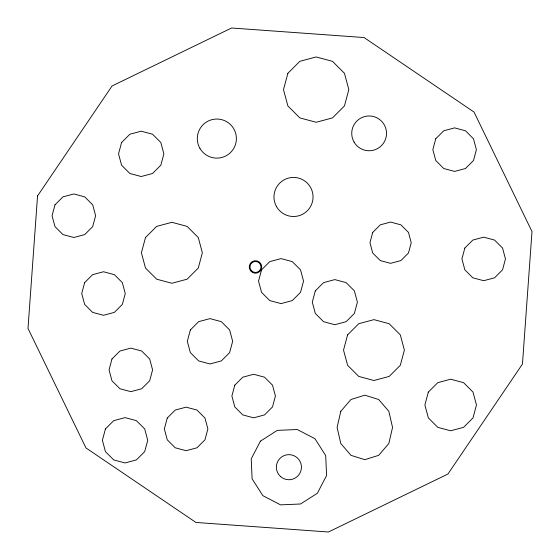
<?xml version="1.0" encoding="UTF-8"?>
<svg xmlns="http://www.w3.org/2000/svg" width="560" height="560" viewBox="0 0 560 560"><rect width="100%" height="100%" fill="white"/><g stroke="black" fill="none" stroke-linecap="round" stroke-linejoin="round"><path stroke-width="0.84" d="M37.548 195.937L28 328.426L85.974 447.937L195.937 522.452L328.426 532L447.937 474.026L522.452 364.063L532 231.574L474.026 112.063L364.063 37.548L231.574 28L112.063 85.974L37.548 195.937M340.809 411.306L337.092 427.427L340.809 443.541L350.952 455.343L364.819 459.662L378.679 455.343L388.829 443.541L392.546 427.427L388.829 411.306L378.679 399.504L364.819 395.185L350.952 399.504L340.809 411.306M54.985 204.834L52.066 215.726L54.985 226.611L62.958 234.577L73.843 237.496L84.728 234.577L92.694 226.611L95.613 215.726L92.694 204.834L84.728 196.868L73.843 193.949L62.958 196.868L54.985 204.834M121.576 142.52L118.538 153.853L121.576 165.193L129.871 173.488L141.204 176.526L152.544 173.488L160.839 165.193L163.877 153.853L160.839 142.52L152.544 134.225L141.204 131.187L129.871 134.225L121.576 142.52M84.637 282.639L81.718 293.524L84.637 304.409L92.603 312.375L103.488 315.294L114.373 312.375L122.346 304.409L125.265 293.524L122.346 282.639L114.373 274.666L103.488 271.747L92.603 274.666L84.637 282.639M111.965 358.995L109.046 369.887L111.965 380.772L119.931 388.738L130.823 391.657L141.708 388.738L149.674 380.772L152.593 369.887L149.674 358.995L141.708 351.029L130.823 348.11L119.931 351.029L111.965 358.995M145.488 237.552L141.407 252.791L145.488 268.03L156.646 279.188L171.885 283.269L187.124 279.188L198.282 268.03L202.363 252.791L198.282 237.552L187.124 226.394L171.885 222.313L156.646 226.394L145.488 237.552M105.427 428.946L102.389 440.279L105.427 451.619L113.729 459.914L125.062 462.952L136.395 459.914L144.697 451.619L147.735 440.279L144.697 428.946L136.395 420.651L125.062 417.613L113.729 420.651L105.427 428.946M190.351 329.959L187.313 341.292L190.351 352.625L198.653 360.927L209.986 363.965L221.319 360.927L229.621 352.625L232.659 341.292L229.621 329.959L221.319 321.657L209.986 318.619L198.653 321.657L190.351 329.959M167.258 418.04L164.339 428.925L167.258 439.81L175.224 447.783L186.109 450.695L196.994 447.783L204.967 439.81L207.886 428.925L204.967 418.04L196.994 410.067L186.109 407.155L175.224 410.067L167.258 418.04M287.875 73.29L283.5 89.614L287.875 105.945L299.831 117.901L316.162 122.276L332.493 117.901L344.442 105.945L348.824 89.614L344.442 73.29L332.493 61.334L316.162 56.959L299.831 61.334L287.875 73.29M261.555 269.857L258.538 281.106L261.555 292.355L269.787 300.587L281.036 303.604L292.285 300.587L300.524 292.355L303.534 281.106L300.524 269.857L292.285 261.625L281.036 258.608L269.787 261.625L261.555 269.857M234.794 385.161L231.882 396.053L234.794 406.938L242.767 414.904L253.652 417.823L264.537 414.904L272.51 406.938L275.422 396.053L272.51 385.161L264.537 377.195L253.652 374.276L242.767 377.195L234.794 385.161M315.308 290.878L312.284 302.155L315.308 313.439L323.561 321.692L334.838 324.716L346.122 321.692L354.375 313.439L357.399 302.155L354.375 290.878L346.122 282.625L334.838 279.601L323.561 282.625L315.308 290.878M372.729 232.393L369.964 242.711L372.729 253.029L380.282 260.575L390.593 263.34L400.911 260.575L408.464 253.029L411.229 242.711L408.464 232.393L400.911 224.847L390.593 222.082L380.282 224.847L372.729 232.393M347.606 334.859L343.532 350.07L347.606 365.288L358.743 376.425L373.954 380.499L389.172 376.425L400.309 365.288L404.383 350.07L400.309 334.859L389.172 323.722L373.954 319.641L358.743 323.722L347.606 334.859M435.764 138.768L432.845 149.653L435.764 160.538L443.73 168.511L454.615 171.423L465.507 168.511L473.473 160.538L476.392 149.653L473.473 138.768L465.507 130.795L454.615 127.876L443.73 130.795L435.764 138.768M464.835 248.052L461.923 258.937L464.835 269.822L472.808 277.795L483.693 280.707L494.578 277.795L502.551 269.822L505.463 258.937L502.551 248.052L494.578 240.079L483.693 237.16L472.808 240.079L464.835 248.052M428.337 392.098L424.886 404.999L428.337 417.893L437.78 427.336L450.674 430.787L463.575 427.336L473.011 417.893L476.469 404.999L473.011 392.098L463.575 382.662L450.674 379.204L437.78 382.662L428.337 392.098M260.442 441.126L251.23 458.85L252.105 478.807L262.843 495.649L280.567 504.868L300.524 503.993L317.366 493.255L326.585 475.531L325.703 455.574L314.965 438.732L297.248 429.513L277.291 430.388L260.442 441.126M276.591 206.738A19.537 19.537 0 0 0 310.429 206.738A19.537 19.537 0 0 0 293.51 177.429A19.537 19.537 0 0 0 276.591 206.738M280.434 476.441A12.544 12.544 0 0 0 301.154 469.903A12.544 12.544 0 0 0 285.131 455.231A12.544 12.544 0 0 0 280.434 476.441M354.067 142.065A17.388 17.388 0 0 0 384.188 142.065A17.388 17.388 0 0 0 369.131 115.976A17.388 17.388 0 0 0 354.067 142.065M199.927 148.351A19.537 19.537 0 0 0 233.772 148.351A19.537 19.537 0 0 0 216.853 119.042A19.537 19.537 0 0 0 199.927 148.351M250.474 270.718A6.258 6.258 0 0 0 261.24 269.43A6.258 6.258 0 0 0 254.737 260.757A6.258 6.258 0 0 0 250.474 270.718M251.076 270.27A5.509 5.509 0 0 0 260.547 269.136A5.509 5.509 0 0 0 254.828 261.499A5.509 5.509 0 0 0 251.076 270.27"/></g></svg>
